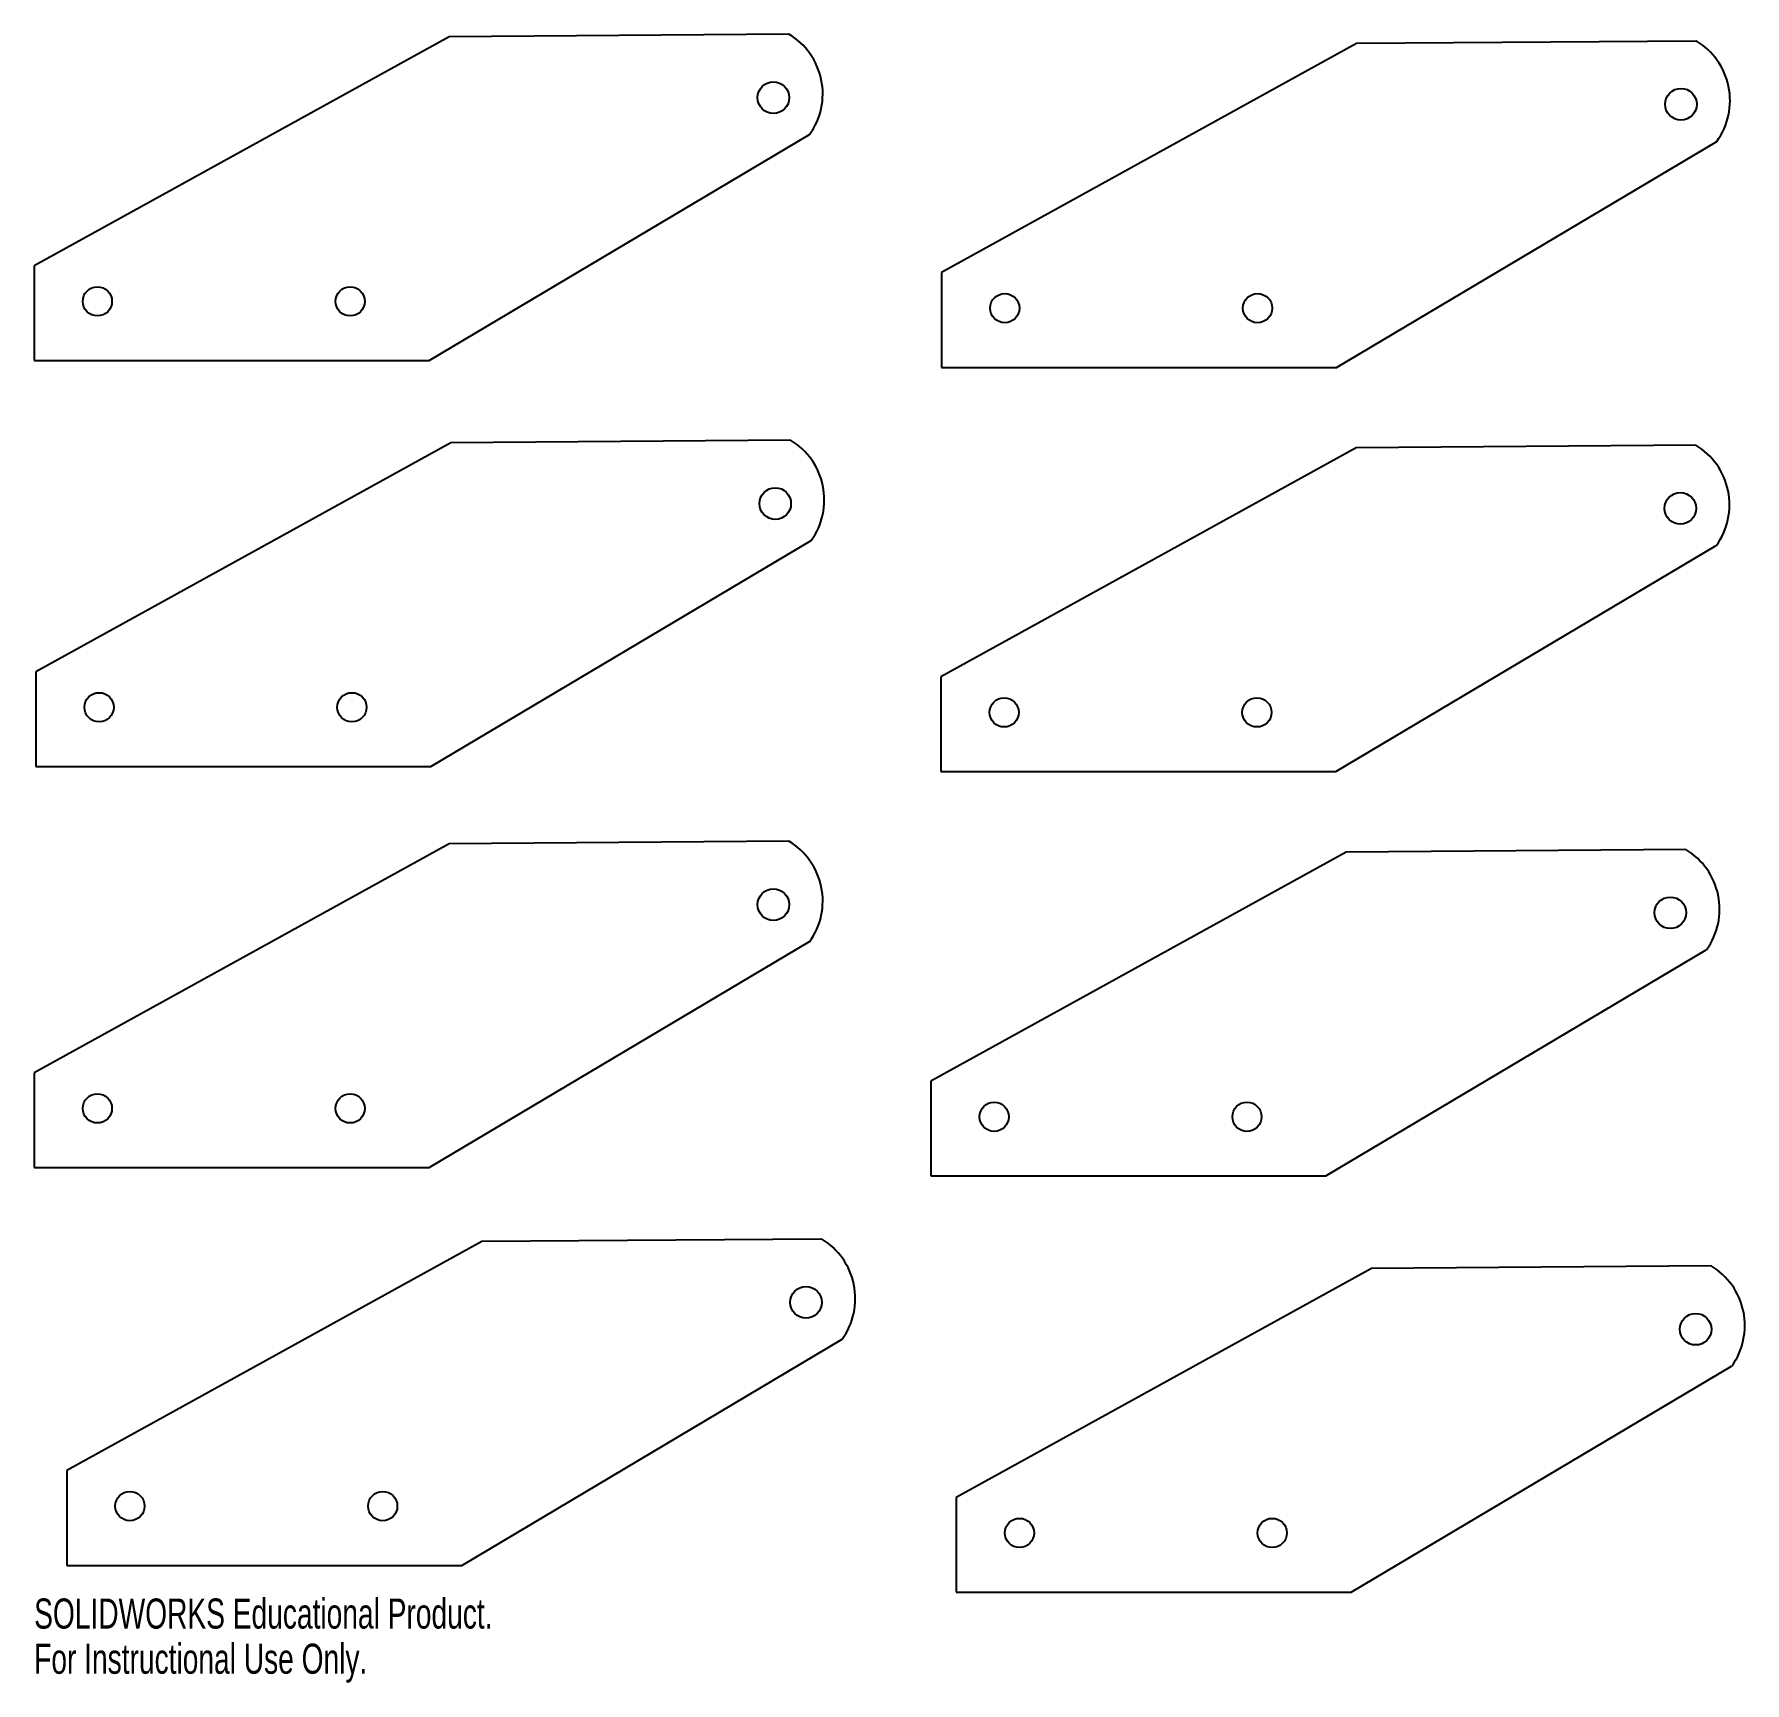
# Paper-space layout '_Top' of a CAD drawing. Header units: inches. Extents: x 0.5 to 11.3, y 1.2 to 11.6.
import ezdxf

# ---------------------------------------------------------------- set-up
doc = ezdxf.new("R2010")
doc.units = ezdxf.units.IN
doc.header["$MEASUREMENT"] = 0
doc.styles.add('SLDTEXTSTYLE0', font='TXT', dxfattribs={"width": 0.7})

psp = doc.layouts.new('_Top')

# ---------------------------------------------------------------- linework, layer by layer
at = {"color": 7, "linetype": 'Continuous'}
for p, q in [((3.119, 11.614), (0.492, 10.164)), ((5.269, 11.63), (3.119, 11.614)), ((11.011, 11.587), (8.861, 11.571)), ((8.861, 11.571), (6.235, 10.121)), ((2.992, 9.564), (5.399, 10.995)), ((8.735, 9.521), (11.142, 10.952)), ((0.492, 10.164), (0.492, 9.564)), ((6.235, 10.121), (6.235, 9.521)), ((0.492, 9.564), (2.992, 9.564)), ((6.235, 9.521), (8.735, 9.521)), ((3.129, 9.043), (0.503, 7.594)), ((5.279, 9.06), (3.129, 9.043)), ((8.858, 9.012), (6.231, 7.562)), ((11.008, 9.028), (8.858, 9.012)), ((3.003, 6.994), (5.41, 8.424)), ((8.731, 6.962), (11.138, 8.393)), ((0.503, 7.594), (0.503, 6.994)), ((6.231, 7.562), (6.231, 6.962)), ((0.503, 6.994), (3.003, 6.994)), ((6.231, 6.962), (8.731, 6.962)), ((3.119, 6.504), (0.492, 5.055)), ((5.269, 6.521), (3.119, 6.504)), ((8.795, 6.452), (6.168, 5.002)), ((10.945, 6.469), (8.795, 6.452)), ((2.992, 4.455), (5.399, 5.886)), ((8.668, 4.402), (11.075, 5.833)), ((0.492, 5.055), (0.492, 4.455)), ((6.168, 5.002), (6.168, 4.402)), ((0.492, 4.455), (2.992, 4.455)), ((6.168, 4.402), (8.668, 4.402)), ((3.325, 3.987), (0.698, 2.537)), ((5.475, 4.003), (3.325, 3.987)), ((8.955, 3.816), (6.328, 2.367)), ((11.105, 3.833), (8.955, 3.816)), ((3.198, 1.937), (5.605, 3.368)), ((8.828, 1.767), (11.235, 3.197)), ((0.698, 2.537), (0.698, 1.937)), ((6.328, 2.367), (6.328, 1.767)), ((0.698, 1.937), (3.198, 1.937)), ((6.328, 1.767), (8.828, 1.767))]:
    psp.add_line(p, q, dxfattribs=at)
for centre, radius in [((5.171, 11.229), 0.1), ((10.914, 11.187), 0.1), ((0.892, 9.939), 0.0925), ((2.492, 9.939), 0.0925), ((6.635, 9.896), 0.0925), ((8.235, 9.896), 0.0925), ((5.182, 8.659), 0.1), ((10.91, 8.628), 0.1), ((0.903, 7.369), 0.0925), ((2.503, 7.369), 0.0925), ((6.631, 7.337), 0.0925), ((8.231, 7.337), 0.0925), ((5.171, 6.12), 0.1), ((10.847, 6.068), 0.1), ((0.892, 4.83), 0.0925), ((2.492, 4.83), 0.0925), ((6.568, 4.777), 0.0925), ((8.168, 4.777), 0.0925), ((5.377, 3.602), 0.1), ((11.007, 3.432), 0.1), ((1.098, 2.312), 0.0925), ((2.698, 2.312), 0.0925), ((6.728, 2.142), 0.0925), ((8.328, 2.142), 0.0925)]:
    psp.add_circle(centre, radius, dxfattribs=at)
for centre in [(5.042, 11.253), (10.784, 11.21), (5.052, 8.682), (10.781, 8.651), (5.042, 6.143), (10.718, 6.091), (5.248, 3.626), (10.878, 3.455)]:
    psp.add_arc(centre, 0.441, 324.189, 58.9946, dxfattribs=at)

# ---------------------------------------------------------------- texts
at = {"color": 7, "linetype": 'Continuous', "char_height": 0.1903, "attachment_point": 1, "style": 'SLDTEXTSTYLE0'}
for s, insert in [('SOLIDWORKS Educational Product.', (0.492, 1.727)), ('For Instructional Use Only.', (0.492, 1.441))]:
    psp.add_mtext(s, dxfattribs=dict(at, insert=insert))

doc.saveas('drawing.dxf')
